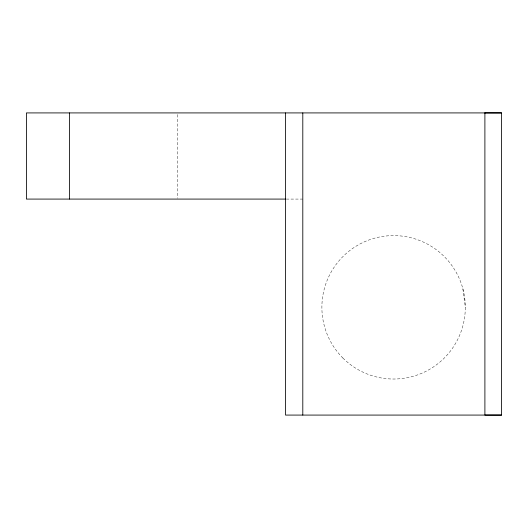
<?xml version="1.0" encoding="UTF-8"?>
<svg xmlns="http://www.w3.org/2000/svg" width="528" height="528" viewBox="0 0 528 528"><rect width="100%" height="100%" fill="white"/><g stroke="black" fill="none" stroke-linecap="round" stroke-linejoin="round"><path stroke-width="0.4" stroke-dasharray="2.64 1.98" d="M462.865 288.757L465.307 307.316M286.341 199.082L302.801 199.076M177.599 114.556L177.599 198.264M342.89 358.024A71.709 71.709 0 0 0 462.865 325.875A71.709 71.709 0 0 0 375.038 238.049A71.709 71.709 0 0 0 342.89 358.024"/><path stroke-width="0.79" d="M484.895 112.919L501.593 112.926L501.6 415.074L285.523 415.081L285.595 112.919M501.593 112.919L26.4 112.919L26.4 199.082L285.562 199.082M501.6 415.074L484.902 415.067L484.895 112.919M302.801 112.919L302.801 415.081M69.597 112.919L69.597 199.082"/></g></svg>
